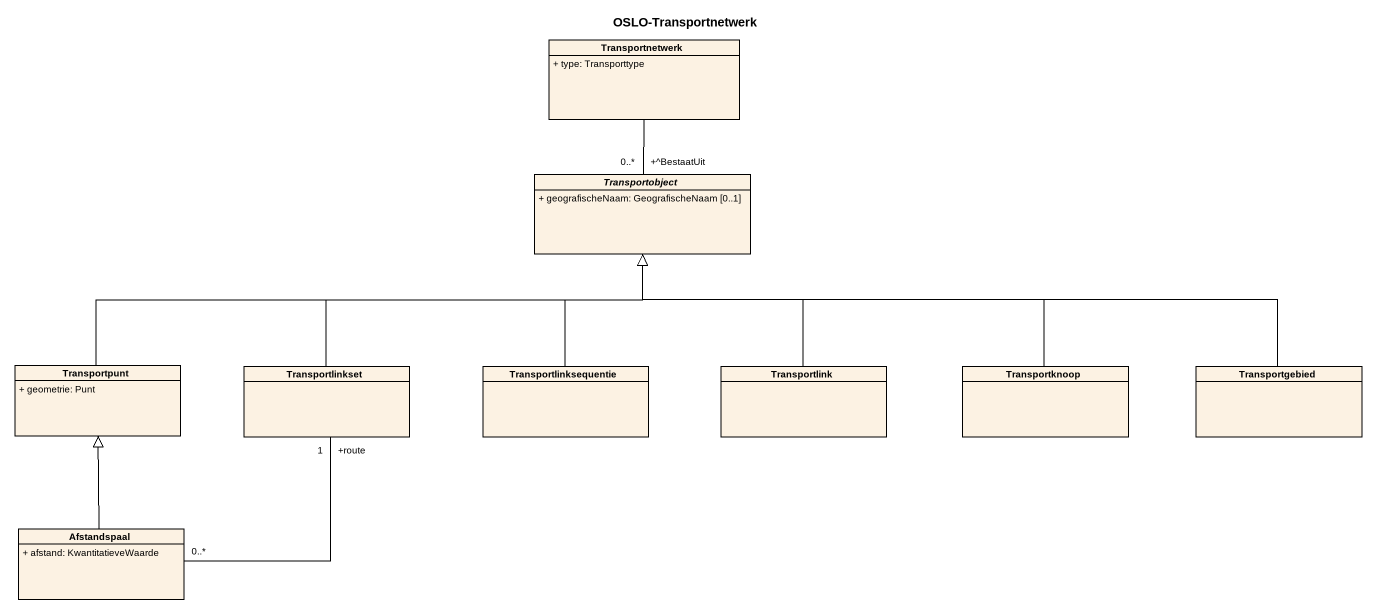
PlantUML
@startuml
title OSLO-Transportnetwerk
hide circle
hide empty members
skinparam classAttributeIconSize 0
class Transportnetwerk {
  + type: Transporttype
}
abstract class Transportobject {
  + geografischeNaam: GeografischeNaam [0..1]
}
class Transportpunt {
  + geometrie: Punt
}
class Transportlinkset
class Transportlinksequentie
class Transportlink
class Transportknoop
class Transportgebied
class Afstandspaal {
  + afstand: KwantitatieveWaarde
}
Transportnetwerk -- "+^BestaatUit\n0..*" Transportobject
Transportpunt -right-|> Transportobject
Transportlinkset -right-|> Transportobject
Transportlinksequentie -up-|> Transportobject
Transportlink -up-|> Transportobject
Transportknoop -left-|> Transportobject
Transportgebied -left-|> Transportobject
Afstandspaal -up-|> Transportpunt
Afstandspaal "0..*" -up- "+route\n1" Transportlinkset
@enduml
